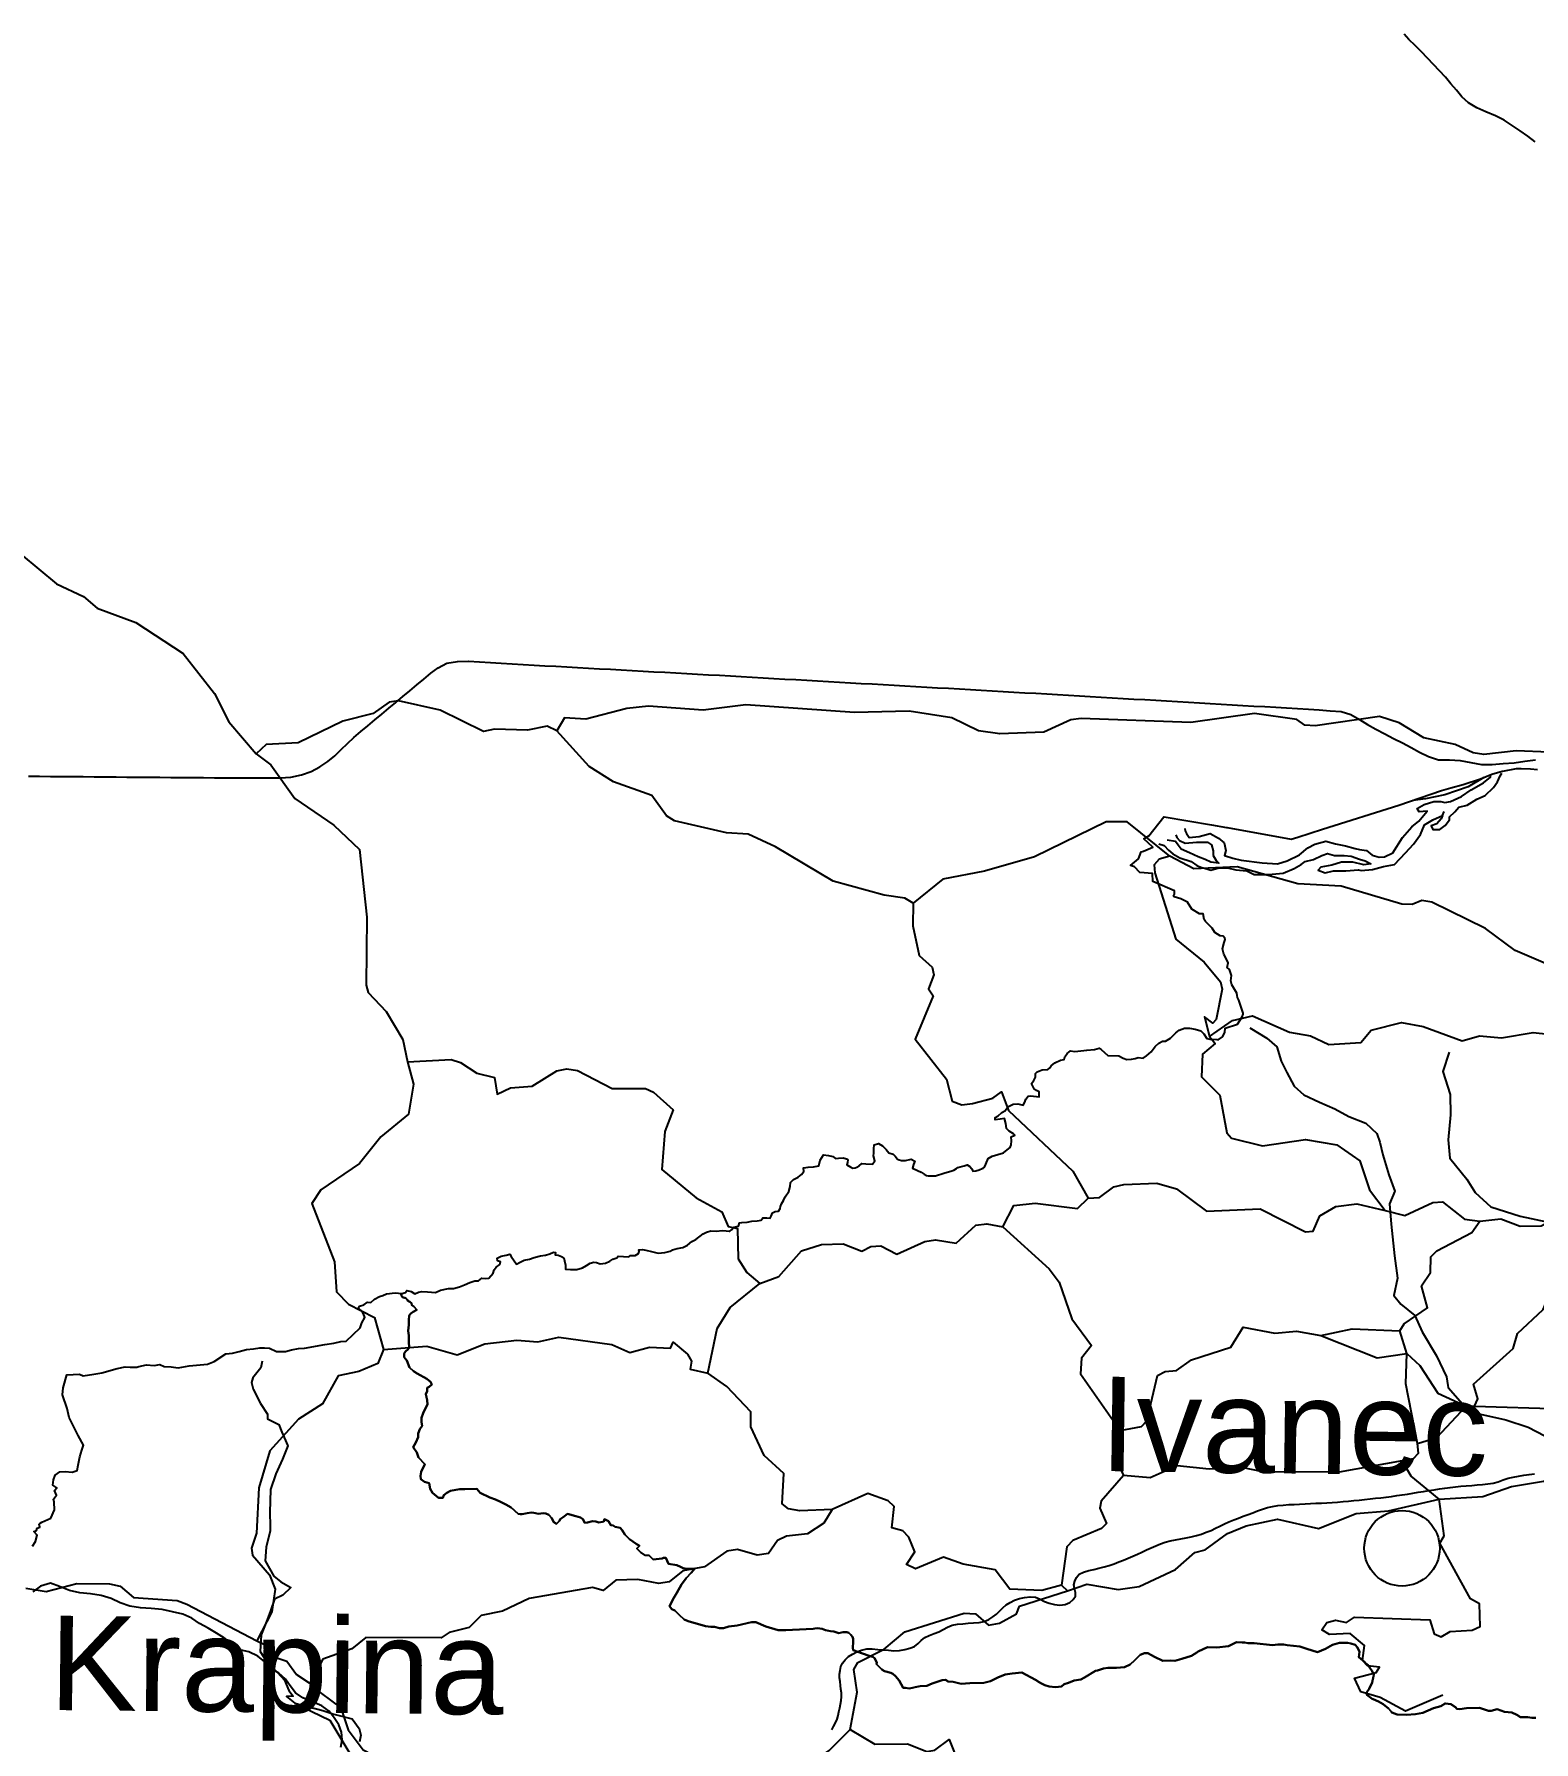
# Model space of a CAD drawing. Header units: metres. Extents: x 13.21 to 19.52, y 42.14 to 46.62.
# Drawn here: x 15.7887 to 16.1456, y 46.1734 to 46.5797 of the extents above; entities that cross this region are included whole.
import ezdxf

# ---------------------------------------------------------------- set-up
doc = ezdxf.new("R2010")
doc.units = ezdxf.units.M
doc.header["$MEASUREMENT"] = 0
for name, color, linetype in [('CESTE', 5, 'Continuous'), ('grad_manji', 1, 'Continuous'), ('hr', 9, 'Continuous'), ('naziv_manji', 1, 'Continuous'), ('PRUGE', 7, 'Continuous'), ('RIJEKE', 4, 'Continuous')]:
    doc.layers.add(name, color=color, linetype=linetype)
doc.styles.get("Standard").update_dxf_attribs({"font": 'arial.ttf'})

msp = doc.modelspace()

# ---------------------------------------------------------------- linework, layer by layer
at = {"layer": 'CESTE'}
for p, q in [((16.11536, 46.26579), (16.11376, 46.2712)), ((16.12954, 46.25328), (16.13153, 46.25327)), ((16.03319, 46.21065), (16.0346, 46.20934)), ((15.85438, 46.18726), (15.85461, 46.18673))]:
    msp.add_line(p, q, dxfattribs=at)
for points in [[(15.7445, 46.48065), (15.74707, 46.47758), (15.75257, 46.4738), (15.76142, 46.46998), (15.77552, 46.46532), (15.77707, 46.46382), (15.77699, 46.45843), (15.77842, 46.45696), (15.7856, 46.45589), (15.79401, 46.44895), (15.80048, 46.44591), (15.80373, 46.44316), (15.81289, 46.43975), (15.82421, 46.43235), (15.83166, 46.42288), (15.83502, 46.41609), (15.84153, 46.40849)], [(15.91311, 46.41399), (15.91085, 46.41504), (15.90612, 46.41409), (15.89831, 46.41435), (15.89568, 46.41379), (15.88538, 46.41885), (15.87543, 46.42107), (15.87323, 46.42076), (15.86943, 46.41811), (15.86216, 46.41626), (15.85153, 46.41114), (15.84391, 46.41068), (15.84153, 46.40849)], [(16.14923, 46.40892), (16.14144, 46.4092), (16.13374, 46.4083), (16.1312, 46.40873), (16.12688, 46.41072), (16.11944, 46.41234), (16.11356, 46.4159), (16.10885, 46.41739), (16.0936, 46.41513), (16.09115, 46.41535), (16.08924, 46.41665), (16.07911, 46.41806), (16.06396, 46.41597), (16.03792, 46.41693), (16.03542, 46.4166), (16.02898, 46.41364), (16.01856, 46.41329), (16.01349, 46.41399), (16.0071, 46.41706), (15.99694, 46.41863), (15.98397, 46.41837), (15.95805, 46.42012), (15.94792, 46.41892), (15.93494, 46.4198), (15.92979, 46.41927), (15.92002, 46.41673), (15.91496, 46.41703), (15.91311, 46.41399)], [(15.99794, 46.37298), (15.99594, 46.37419), (15.99097, 46.37486), (15.97891, 46.37817), (15.96513, 46.3864), (15.95866, 46.3894), (15.9535, 46.38973), (15.94112, 46.39259), (15.93918, 46.39373), (15.93573, 46.39857), (15.92661, 46.40186), (15.92082, 46.40547), (15.91311, 46.41399)], [(15.84153, 46.40849), (15.84503, 46.40591), (15.85077, 46.39783), (15.86006, 46.39156), (15.86616, 46.38571), (15.8679, 46.36963), (15.86777, 46.35343), (15.86821, 46.35167), (15.8725, 46.34721), (15.87646, 46.34054), (15.87756, 46.33521)], [(16.05901, 46.38412), (16.04887, 46.39229), (16.04383, 46.39234), (16.02682, 46.38396), (16.01488, 46.38055), (16.00495, 46.37868), (15.99794, 46.37298)], [(16.05901, 46.38412), (16.05643, 46.38345), (16.05529, 46.38208), (16.0554, 46.38018), (16.0604, 46.36439), (16.06714, 46.35892), (16.07105, 46.35421), (16.07147, 46.3525), (16.07004, 46.34529), (16.0692, 46.34444), (16.06726, 46.34593), (16.06842, 46.34123)], [(16.15373, 46.35334), (16.152, 46.35668), (16.15003, 46.3579), (16.14119, 46.36168), (16.13412, 46.36693), (16.12133, 46.3732), (16.11892, 46.37361), (16.11662, 46.37262), (16.11419, 46.37273), (16.0998, 46.37698), (16.08948, 46.37754), (16.07505, 46.38164), (16.06474, 46.38111), (16.05901, 46.38412)], [(15.99794, 46.37298), (15.99786, 46.36758), (15.9993, 46.36053), (16.00246, 46.35775), (16.00284, 46.35594), (16.00159, 46.35259), (16.0027, 46.35091), (15.99839, 46.34058), (16.00586, 46.33111), (16.00717, 46.32583), (16.00952, 46.32495), (16.012, 46.32526), (16.01689, 46.3266), (16.01894, 46.32806), (16.02059, 46.32363), (16.03594, 46.30919), (16.03955, 46.30273)], [(16.06842, 46.34123), (16.07393, 46.34503), (16.07866, 46.34615), (16.08744, 46.34226), (16.09244, 46.34139), (16.09684, 46.33936), (16.10445, 46.33982), (16.10692, 46.34272), (16.11414, 46.34453), (16.11927, 46.34363), (16.12853, 46.34024), (16.13268, 46.3414), (16.13794, 46.34095), (16.14547, 46.34218), (16.15272, 46.34136)], [(16.06842, 46.34123), (16.06977, 46.33953), (16.06676, 46.33703), (16.06651, 46.33166), (16.07088, 46.32729), (16.07256, 46.31831), (16.07366, 46.31708), (16.08108, 46.31524), (16.09125, 46.31676), (16.09873, 46.31548), (16.10422, 46.31168), (16.10649, 46.30475), (16.11027, 46.29986)], [(15.87756, 46.33521), (15.87903, 46.32992), (15.87785, 46.32277), (15.87123, 46.31733), (15.86616, 46.31105), (15.85693, 46.30471), (15.8548, 46.30148), (15.86022, 46.28764), (15.86069, 46.28049), (15.86357, 46.27751), (15.86976, 46.2744), (15.87188, 46.26678)], [(15.87756, 46.33521), (15.88799, 46.33576), (15.89022, 46.33503), (15.89408, 46.3325), (15.89831, 46.33146), (15.89895, 46.32749), (15.90211, 46.32898), (15.90725, 46.32945), (15.91312, 46.33308), (15.91546, 46.33358), (15.91806, 46.33314), (15.92631, 46.32885), (15.93419, 46.32883), (15.9361, 46.32798), (15.94079, 46.32377), (15.93878, 46.31863), (15.93813, 46.30962), (15.94626, 46.30281), (15.95235, 46.29952), (15.95388, 46.29604), (15.95613, 46.29555), (15.95624, 46.28834), (15.95834, 46.28506), (15.96144, 46.28245)], [(16.03955, 46.30273), (16.04222, 46.30294), (16.04563, 46.30545), (16.04808, 46.30603), (16.05589, 46.30637), (16.06061, 46.30496), (16.06775, 46.29968), (16.08047, 46.30023), (16.09126, 46.29479), (16.09307, 46.29489), (16.09466, 46.29857), (16.09851, 46.30082), (16.10349, 46.30139), (16.11027, 46.29986)], [(16.13276, 46.29727), (16.13772, 46.29787), (16.14238, 46.29612), (16.14733, 46.29622), (16.16657, 46.30635)], [(16.01925, 46.29594), (16.02187, 46.301), (16.02693, 46.30159), (16.03698, 46.30033), (16.03955, 46.30273)], [(16.11027, 46.29986), (16.11493, 46.29865), (16.12159, 46.3017), (16.1239, 46.30186), (16.12908, 46.2978), (16.13276, 46.29727)], [(15.96144, 46.28245), (15.96592, 46.28416), (15.97137, 46.29025), (15.97606, 46.29176), (15.98127, 46.29189), (15.98573, 46.29013), (15.9878, 46.29127), (15.99019, 46.29142), (15.99405, 46.28941), (16.00065, 46.29248), (16.00322, 46.29288), (16.00812, 46.29209), (16.01282, 46.29632), (16.01546, 46.29666), (16.01925, 46.29594)], [(16.01925, 46.29594), (16.03024, 46.28595), (16.03265, 46.28279), (16.03564, 46.27408), (16.04031, 46.26773), (16.03793, 46.26467), (16.03774, 46.261), (16.04719, 46.24752)], [(16.11376, 46.2712), (16.11474, 46.27288), (16.12034, 46.27666), (16.11888, 46.28192), (16.12102, 46.28511), (16.12114, 46.28877), (16.12251, 46.29021), (16.13083, 46.29456), (16.13276, 46.29727)], [(16.13153, 46.25327), (16.13225, 46.25504), (16.13126, 46.25849), (16.1407, 46.26703), (16.14175, 46.27058), (16.14787, 46.2763), (16.15074, 46.28323), (16.15244, 46.28457), (16.15735, 46.28569), (16.15885, 46.28719), (16.16599, 46.2889), (16.17103, 46.28889), (16.17537, 46.29107), (16.17777, 46.29126), (16.1828, 46.2896)], [(15.94905, 46.26113), (15.95127, 46.27178), (15.95438, 46.27671), (15.96144, 46.28245)], [(16.04719, 46.24752), (16.05221, 46.24847), (16.05353, 46.24979), (16.05605, 46.26054), (16.0579, 46.26154), (16.06059, 46.26178), (16.06412, 46.2643), (16.07349, 46.26731), (16.07641, 46.27206), (16.084, 46.27067), (16.08911, 46.27109), (16.0949, 46.27011)], [(16.0949, 46.27011), (16.10236, 46.27165), (16.11376, 46.2712)], [(15.87188, 46.26678), (15.88214, 46.26758), (15.88941, 46.26552), (15.89595, 46.2681), (15.90363, 46.269), (15.90862, 46.2686), (15.91362, 46.26969), (15.92617, 46.26794), (15.93049, 46.26601), (15.93516, 46.26734), (15.9402, 46.26708), (15.94083, 46.26853), (15.94421, 46.26561), (15.94518, 46.26397), (15.94483, 46.26204), (15.94905, 46.26113)], [(16.0949, 46.27011), (16.10831, 46.26479), (16.11536, 46.26579)], [(15.87188, 46.26678), (15.87048, 46.26342), (15.86603, 46.26153), (15.86104, 46.26052), (15.85735, 46.2538), (15.85163, 46.25019), (15.84478, 46.24261), (15.84221, 46.23383), (15.84163, 46.22304), (15.84043, 46.21951), (15.84068, 46.21779), (15.84472, 46.21314), (15.84607, 46.20969), (15.84528, 46.20431), (15.84171, 46.19747)], [(16.11794, 46.24438), (16.11515, 46.25862), (16.11536, 46.26579)], [(16.11536, 46.26579), (16.11845, 46.26291), (16.12277, 46.25637), (16.12954, 46.25328)], [(15.97864, 46.22866), (15.97093, 46.2284), (15.96827, 46.22883), (15.96672, 46.23005), (15.9671, 46.23721), (15.96246, 46.24154), (15.95926, 46.24833), (15.95926, 46.25189), (15.95355, 46.25792), (15.94905, 46.26113)], [(16.11794, 46.24438), (16.12254, 46.24579), (16.12954, 46.25328)], [(16.13153, 46.25327), (16.15221, 46.25263), (16.16788, 46.24629), (16.17275, 46.24544)], [(16.04719, 46.24752), (16.0471, 46.23863), (16.048, 46.23676)], [(16.11427, 46.24025), (16.11694, 46.24082), (16.11818, 46.24206), (16.11794, 46.24438)], [(16.11427, 46.24025), (16.09925, 46.23756), (16.08111, 46.23765), (16.07616, 46.23865), (16.06839, 46.23831), (16.06071, 46.23909), (16.05428, 46.23621), (16.048, 46.23676)], [(16.12307, 46.23118), (16.11643, 46.23665), (16.11427, 46.24025)], [(16.048, 46.23676), (16.04264, 46.23069), (16.0423, 46.22897), (16.04393, 46.22538), (16.04275, 46.22416), (16.0359, 46.22128), (16.03448, 46.21983), (16.03319, 46.21065)], [(16.12307, 46.23118), (16.13344, 46.23177), (16.1403, 46.23418), (16.14789, 46.2354), (16.15268, 46.23707)], [(16.03319, 46.21065), (16.02849, 46.20938), (16.02095, 46.20973), (16.01741, 46.21436), (16.00982, 46.21571), (16.00512, 46.21737), (15.9985, 46.21457), (15.99629, 46.21559), (15.99827, 46.21859), (15.99687, 46.22212), (15.99546, 46.22358), (15.99283, 46.22428), (15.99336, 46.2294), (15.99198, 46.23076), (15.98716, 46.23252), (15.97864, 46.22866)], [(16.0346, 46.20934), (16.03922, 46.21092), (16.04666, 46.20964), (16.0517, 46.21039), (16.06031, 46.21442), (16.06491, 46.21844), (16.06739, 46.2191), (16.0727, 46.22301), (16.07714, 46.22482), (16.08462, 46.22635), (16.09433, 46.22416), (16.10333, 46.22772), (16.11101, 46.2284), (16.12307, 46.23118)], [(16.12392, 46.18454), (16.11505, 46.18069), (16.10905, 46.18393), (16.10446, 46.18529), (16.10295, 46.18857), (16.10808, 46.18986), (16.10887, 46.19118), (16.10605, 46.19147), (16.10486, 46.19279), (16.10529, 46.1963), (16.1019, 46.19918), (16.09698, 46.19896), (16.09518, 46.20006), (16.09638, 46.2018), (16.09843, 46.20236), (16.10105, 46.20177), (16.10297, 46.20304), (16.12089, 46.20246), (16.12187, 46.19906), (16.12357, 46.19835), (16.12568, 46.19963), (16.1309, 46.19998), (16.13284, 46.20088), (16.13265, 46.20626), (16.13054, 46.20743), (16.12327, 46.22067), (16.12424, 46.22241), (16.12307, 46.23118)], [(15.97864, 46.22866), (15.97662, 46.2254), (15.97273, 46.22293), (15.96773, 46.22237), (15.9656, 46.2213), (15.96348, 46.21819), (15.96081, 46.21778), (15.95614, 46.21915), (15.95353, 46.21879), (15.94822, 46.21503), (15.9431, 46.21407), (15.93987, 46.21144), (15.93736, 46.21107), (15.9324, 46.21204), (15.92713, 46.21185), (15.92416, 46.20944), (15.92156, 46.21016), (15.90649, 46.20748), (15.90019, 46.20449), (15.89513, 46.20346), (15.89227, 46.2006), (15.88749, 46.1994), (15.8856, 46.19816), (15.86762, 46.1982), (15.86433, 46.1955), (15.8574, 46.19309), (15.85438, 46.18726)], [(15.78671, 46.20998), (15.79156, 46.20919), (15.7989, 46.21108), (15.80669, 46.211), (15.8092, 46.21045), (15.81237, 46.20778), (15.8228, 46.207), (15.82505, 46.20618), (15.84171, 46.19747)], [(15.98294, 46.17634), (15.98457, 46.18521), (15.98381, 46.19057), (15.98471, 46.19226), (15.99101, 46.19543), (15.99592, 46.19958), (16.01006, 46.20404), (16.01273, 46.20384), (16.01586, 46.20118), (16.01845, 46.20163), (16.0225, 46.20386), (16.02323, 46.20566), (16.0346, 46.20934)], [(15.84171, 46.19747), (15.84386, 46.19641), (15.84649, 46.19338), (15.84887, 46.19256), (15.85116, 46.18945), (15.85438, 46.18726)], [(15.85461, 46.18673), (15.85268, 46.18166), (15.8591, 46.17852), (15.8641, 46.17022), (15.86982, 46.16612)], [(15.85461, 46.18673), (15.86172, 46.18151), (15.86349, 46.17629), (15.86702, 46.17147), (15.87102, 46.1694), (15.87781, 46.164), (15.88102, 46.15533), (15.87946, 46.1507)], [(15.96006, 46.15302), (15.96277, 46.15243), (15.96177, 46.1574), (15.96368, 46.15847), (15.95984, 46.16094), (15.95939, 46.1627), (15.96297, 46.1653), (15.97059, 46.16634), (15.9779, 46.17132), (15.98294, 46.17634)], [(15.98294, 46.17634), (15.98881, 46.17285), (15.99656, 46.17296), (16.0012, 46.17108), (16.00306, 46.17138), (16.00648, 46.17393), (16.01068, 46.1635), (16.01098, 46.15811), (16.01365, 46.15305), (16.01356, 46.14406), (16.01588, 46.12972), (16.02547, 46.1213), (16.03244, 46.11904), (16.03277, 46.10837), (16.03513, 46.10062)]]:
    msp.add_lwpolyline(points, dxfattribs=at)
at = {"layer": 'grad_manji'}
msp.add_circle((16.11424, 46.21945), 0.00898, dxfattribs=at)
at = {"layer": 'hr'}
for points in [[(16.14611, 46.17911), (16.14512, 46.17912), (16.14417, 46.17923), (16.14241, 46.1793), (16.14156, 46.17979), (16.14038, 46.18038), (16.13867, 46.18053), (16.13686, 46.18117), (16.13543, 46.1808), (16.13483, 46.18077), (16.13272, 46.18149), (16.12962, 46.18137), (16.12798, 46.18117), (16.12731, 46.18125), (16.127, 46.18161), (16.12587, 46.18239), (16.12462, 46.18249), (16.12451, 46.18249), (16.12345, 46.18192), (16.12173, 46.1814), (16.1192, 46.1803), (16.11743, 46.17998), (16.11534, 46.17984), (16.11311, 46.17989), (16.11185, 46.18035), (16.11164, 46.18061), (16.11102, 46.18132), (16.10978, 46.18233), (16.10862, 46.183), (16.10735, 46.18353), (16.10713, 46.18361), (16.10584, 46.18457), (16.10587, 46.18519), (16.1064, 46.18598), (16.10713, 46.18748), (16.10749, 46.18899), (16.1075, 46.18938), (16.10713, 46.19024), (16.1066, 46.19097), (16.10611, 46.19173), (16.10539, 46.19239), (16.10395, 46.19353), (16.10412, 46.19479), (16.10363, 46.19588), (16.10306, 46.19648), (16.10203, 46.19682), (16.10137, 46.19697), (16.09936, 46.19695), (16.09772, 46.19646), (16.09601, 46.19556), (16.09413, 46.19476), (16.09288, 46.19516), (16.09161, 46.19551), (16.08992, 46.19606), (16.08695, 46.19642), (16.08609, 46.19653), (16.08471, 46.19657), (16.08343, 46.19639), (16.07906, 46.19687), (16.07754, 46.19685), (16.07686, 46.19702), (16.07619, 46.19707), (16.07488, 46.19715), (16.07297, 46.19613), (16.07021, 46.19587), (16.06792, 46.19592), (16.06576, 46.19486), (16.06539, 46.19468), (16.06416, 46.19385), (16.06182, 46.19316), (16.06019, 46.19271), (16.05904, 46.19275), (16.05731, 46.19264), (16.05533, 46.19363), (16.05459, 46.19402), (16.05378, 46.19451), (16.05299, 46.19446), (16.05196, 46.19407), (16.05067, 46.19282), (16.04952, 46.19182), (16.04821, 46.19116), (16.04629, 46.19101), (16.04461, 46.19103), (16.04427, 46.19098), (16.04322, 46.19082), (16.04176, 46.19039), (16.04132, 46.19027), (16.03868, 46.1887), (16.03778, 46.18826), (16.03622, 46.18802), (16.03484, 46.18743), (16.03387, 46.1871), (16.0332, 46.18656), (16.03179, 46.18639), (16.0303, 46.18655), (16.02921, 46.18688), (16.02827, 46.18733), (16.0279, 46.18757), (16.02701, 46.18815), (16.02375, 46.18992), (16.02143, 46.18964), (16.01983, 46.18939), (16.01808, 46.18869), (16.0163, 46.18784), (16.01472, 46.18744), (16.01139, 46.18732), (16.00934, 46.18718), (16.00746, 46.18771), (16.00626, 46.18779), (16.00557, 46.18812), (16.00478, 46.18804), (16.0024, 46.1873), (16.00116, 46.18676), (15.99958, 46.18661), (15.99836, 46.18641), (15.99774, 46.18627), (15.99696, 46.18608), (15.99606, 46.18623), (15.99552, 46.18627), (15.99459, 46.18799), (15.99369, 46.189), (15.99306, 46.18955), (15.99259, 46.18978), (15.99111, 46.19023), (15.99042, 46.19057), (15.98918, 46.19191), (15.98924, 46.19231), (15.98867, 46.19331), (15.98831, 46.19361), (15.98741, 46.19387), (15.98589, 46.19444), (15.98367, 46.1952), (15.98357, 46.19574), (15.98365, 46.19718), (15.98362, 46.19792), (15.98347, 46.19836), (15.98305, 46.19888), (15.98258, 46.19936), (15.9821, 46.19946), (15.98189, 46.19951), (15.98115, 46.19948), (15.98025, 46.19927), (15.97904, 46.19969), (15.97823, 46.19977), (15.97707, 46.19995), (15.97623, 46.20026), (15.97512, 46.20046), (15.97448, 46.20037), (15.97411, 46.20032), (15.97246, 46.20018), (15.96758, 46.19993), (15.96593, 46.19998), (15.96578, 46.19998), (15.96288, 46.20085), (15.96045, 46.20184), (15.95946, 46.20188), (15.956, 46.2011), (15.95407, 46.20085), (15.95275, 46.20046), (15.95184, 46.20043), (15.95067, 46.20078), (15.94973, 46.20078), (15.94851, 46.2009), (15.94433, 46.20215), (15.94339, 46.20249), (15.94225, 46.20364), (15.94121, 46.20461), (15.94046, 46.20498), (15.93989, 46.20565), (15.94094, 46.20763), (15.9417, 46.20888), (15.9428, 46.21084), (15.94388, 46.21235), (15.94509, 46.21364), (15.94593, 46.21461), (15.94424, 46.21459), (15.94318, 46.21471), (15.94255, 46.21504), (15.9417, 46.21543), (15.93965, 46.21578), (15.93938, 46.21643), (15.93902, 46.21718), (15.93851, 46.21721), (15.93818, 46.217), (15.936, 46.21676), (15.93575, 46.21713), (15.93527, 46.21757), (15.93505, 46.21772), (15.93405, 46.2178), (15.93311, 46.21844), (15.93217, 46.21943), (15.93282, 46.22003), (15.93203, 46.22051), (15.9304, 46.22159), (15.92926, 46.22274), (15.92869, 46.22377), (15.92822, 46.22432), (15.92701, 46.22456), (15.92653, 46.22486), (15.92599, 46.22493), (15.92569, 46.22538), (15.92544, 46.22593), (15.92449, 46.22635), (15.92431, 46.2258), (15.92395, 46.22572), (15.9231, 46.2256), (15.92243, 46.22584), (15.9216, 46.22588), (15.92041, 46.2256), (15.91976, 46.22547), (15.9193, 46.22635), (15.91877, 46.2268), (15.91767, 46.2271), (15.91564, 46.22766), (15.91464, 46.22687), (15.91388, 46.22639), (15.91372, 46.22595), (15.91301, 46.22526), (15.91239, 46.2257), (15.91187, 46.22667), (15.9112, 46.22738), (15.91046, 46.22771), (15.90982, 46.22779), (15.90875, 46.22765), (15.90764, 46.22792), (15.90706, 46.22796), (15.90606, 46.22782), (15.90487, 46.22761), (15.90435, 46.22758), (15.90388, 46.22769), (15.90221, 46.22914), (15.90094, 46.22989), (15.89968, 46.23052), (15.89852, 46.23104), (15.8972, 46.23154), (15.89488, 46.23262), (15.89404, 46.23363), (15.89123, 46.23349), (15.88991, 46.23354), (15.88784, 46.23315), (15.88697, 46.23261), (15.88623, 46.23206), (15.88595, 46.23148), (15.88495, 46.23144), (15.88352, 46.23267), (15.88296, 46.23363), (15.88272, 46.23492), (15.88161, 46.23526), (15.88071, 46.23589), (15.88063, 46.2367), (15.88085, 46.23766), (15.88168, 46.23946), (15.88021, 46.24106), (15.87976, 46.24222), (15.87893, 46.2435), (15.87958, 46.24459), (15.88013, 46.24592), (15.88015, 46.24673), (15.88053, 46.24782), (15.88103, 46.24858), (15.88089, 46.24944), (15.8809, 46.25047), (15.88129, 46.25157), (15.88185, 46.25282), (15.88233, 46.25369), (15.88224, 46.25466), (15.8819, 46.25613), (15.88222, 46.25682), (15.88223, 46.25763), (15.88276, 46.25785), (15.88337, 46.25843), (15.88305, 46.25906), (15.88221, 46.2598), (15.8799, 46.26104), (15.879, 46.26159), (15.87807, 46.26248), (15.8774, 46.26411), (15.87704, 46.26459), (15.87677, 46.26492), (15.87678, 46.26577), (15.87712, 46.26625), (15.87771, 46.2668), (15.87798, 46.26709), (15.87789, 46.26872), (15.87792, 46.27007), (15.87777, 46.27118), (15.8779, 46.27264), (15.87788, 46.27371), (15.87794, 46.27485), (15.87838, 46.2753), (15.87892, 46.27573), (15.87977, 46.2762), (15.87905, 46.27695), (15.87861, 46.27728), (15.87852, 46.27779), (15.87815, 46.27809), (15.87768, 46.27832), (15.87747, 46.27868), (15.87717, 46.27898), (15.87636, 46.27921), (15.87606, 46.27966), (15.87625, 46.2801), (15.87706, 46.28035), (15.87738, 46.28082), (15.87845, 46.28052), (15.87929, 46.28), (15.88018, 46.28038), (15.88099, 46.28057), (15.8823, 46.28046), (15.88424, 46.28035), (15.88545, 46.28088), (15.88736, 46.28128), (15.8885, 46.28125), (15.88996, 46.28166), (15.89112, 46.28213), (15.89238, 46.2827), (15.89359, 46.28308), (15.89449, 46.28313), (15.8953, 46.28372), (15.89607, 46.28368), (15.89696, 46.28372), (15.89799, 46.28494), (15.89821, 46.28574), (15.89871, 46.28637), (15.89951, 46.28695), (15.8997, 46.28764), (15.89898, 46.28782), (15.89888, 46.28851), (15.89988, 46.28895), (15.90102, 46.28917), (15.90191, 46.28941), (15.90221, 46.28891), (15.90348, 46.28703), (15.90436, 46.28754), (15.90536, 46.28803), (15.90659, 46.28828), (15.90772, 46.28865), (15.90922, 46.28904), (15.91033, 46.28923), (15.9104, 46.28924), (15.91146, 46.28953), (15.9123, 46.28993), (15.91283, 46.28987), (15.9127, 46.28931), (15.91344, 46.2892), (15.91419, 46.28888), (15.91477, 46.28858), (15.91497, 46.28784), (15.91514, 46.28685), (15.91517, 46.28586), (15.91637, 46.28577), (15.91789, 46.28582), (15.91921, 46.28619), (15.92021, 46.28672), (15.92106, 46.28728), (15.92191, 46.28753), (15.92257, 46.28745), (15.9234, 46.28713), (15.92467, 46.28726), (15.92576, 46.28779), (15.9264, 46.28823), (15.92736, 46.28856), (15.92771, 46.289), (15.93023, 46.28877), (15.93061, 46.28916), (15.93177, 46.28913), (15.93253, 46.2896), (15.9327, 46.29008), (15.93261, 46.29045), (15.9335, 46.29055), (15.93426, 46.29037), (15.93563, 46.29009), (15.93724, 46.28969), (15.9388, 46.28986), (15.94009, 46.29016), (15.94061, 46.29046), (15.94175, 46.2908), (15.94308, 46.29105), (15.94422, 46.29155), (15.94521, 46.29243), (15.94622, 46.29292), (15.94793, 46.2943), (15.94869, 46.29465), (15.94978, 46.29498), (15.95109, 46.29495), (15.95245, 46.29509), (15.95343, 46.29502), (15.95413, 46.29495), (15.95426, 46.29493), (15.9547, 46.29525), (15.9552, 46.29585), (15.95635, 46.29611), (15.95659, 46.2969), (15.95717, 46.29699), (15.9584, 46.29708), (15.95949, 46.29729), (15.96076, 46.29734), (15.9617, 46.29756), (15.96213, 46.29805), (15.96307, 46.29807), (15.9639, 46.29802), (15.96412, 46.29846), (15.96442, 46.29924), (15.96503, 46.29961), (15.96583, 46.29969), (15.96625, 46.30029), (15.96633, 46.30081), (15.96655, 46.30141), (15.96709, 46.30219), (15.96742, 46.3031), (15.96833, 46.30433), (15.96864, 46.30553), (15.96869, 46.30651), (15.96941, 46.30717), (15.97053, 46.30779), (15.97132, 46.30843), (15.97187, 46.30909), (15.97185, 46.30995), (15.97294, 46.31011), (15.97421, 46.31025), (15.97543, 46.31046), (15.97574, 46.31184), (15.97656, 46.31305), (15.97775, 46.31293), (15.97882, 46.31269), (15.97946, 46.31221), (15.98011, 46.31229), (15.98129, 46.31239), (15.98205, 46.31211), (15.98237, 46.31188), (15.9823, 46.31122), (15.98214, 46.31069), (15.98304, 46.31012), (15.98352, 46.30992), (15.98407, 46.30998), (15.98452, 46.31017), (15.98509, 46.31049), (15.98567, 46.31105), (15.98665, 46.31097), (15.98821, 46.31089), (15.98875, 46.31165), (15.98845, 46.31285), (15.98855, 46.31348), (15.98858, 46.31448), (15.98866, 46.31547), (15.98966, 46.31579), (15.99064, 46.31524), (15.99147, 46.31436), (15.99212, 46.31354), (15.99315, 46.3132), (15.99364, 46.31277), (15.99419, 46.31203), (15.99458, 46.3119), (15.99513, 46.31174), (15.99611, 46.31169), (15.99747, 46.31202), (15.9983, 46.3116), (15.99797, 46.3108), (15.99775, 46.30991), (15.99898, 46.30934), (15.99981, 46.30894), (16.00049, 46.3085), (16.00109, 46.30812), (16.00151, 46.30805), (16.00215, 46.30805), (16.00305, 46.30809), (16.00321, 46.3081), (16.00518, 46.30873), (16.00711, 46.3093), (16.00755, 46.30939), (16.00825, 46.30984), (16.00857, 46.31003), (16.00907, 46.31023), (16.01005, 46.31049), (16.0108, 46.31071), (16.01141, 46.31029), (16.01184, 46.30976), (16.01208, 46.30918), (16.01282, 46.30927), (16.0136, 46.30953), (16.01431, 46.30982), (16.01454, 46.30987), (16.0149, 46.31017), (16.0152, 46.31082), (16.01573, 46.3122), (16.01671, 46.31274), (16.01803, 46.31317), (16.01938, 46.31353), (16.02025, 46.31428), (16.02099, 46.31482), (16.02123, 46.31548), (16.02132, 46.31641), (16.02127, 46.31738), (16.0221, 46.31778), (16.02181, 46.31804), (16.02074, 46.31869), (16.02014, 46.31937), (16.02, 46.32057), (16.01967, 46.32172), (16.0186, 46.3216), (16.01746, 46.32137), (16.01745, 46.32195), (16.01815, 46.32237), (16.01899, 46.32314), (16.01988, 46.32365), (16.01992, 46.3237), (16.02046, 46.32448), (16.0217, 46.32517), (16.0228, 46.32522), (16.02408, 46.32487), (16.02449, 46.32562), (16.02473, 46.32636), (16.02527, 46.32706), (16.02589, 46.32712), (16.02793, 46.32687), (16.02787, 46.32795), (16.02791, 46.3281), (16.02725, 46.3284), (16.02667, 46.32875), (16.02633, 46.3296), (16.02605, 46.33006), (16.0266, 46.33077), (16.02703, 46.33154), (16.02704, 46.33246), (16.02741, 46.33279), (16.02864, 46.3333), (16.02995, 46.33339), (16.03038, 46.33371), (16.03079, 46.33427), (16.03164, 46.33493), (16.03296, 46.33562), (16.03387, 46.33574), (16.03403, 46.33638), (16.03457, 46.33716), (16.03539, 46.3378), (16.03637, 46.33764), (16.03927, 46.33801), (16.04107, 46.33815), (16.04214, 46.33844), (16.04263, 46.33812), (16.04424, 46.33673), (16.04683, 46.33662), (16.04785, 46.3361), (16.04876, 46.33576), (16.04984, 46.33581), (16.05073, 46.33598), (16.05148, 46.33624), (16.05267, 46.33604), (16.0534, 46.3366), (16.05451, 46.33758), (16.05549, 46.33888), (16.05554, 46.33894), (16.05634, 46.33963), (16.05728, 46.3401), (16.05799, 46.3401), (16.05912, 46.34082), (16.06041, 46.3421), (16.06119, 46.34274), (16.06246, 46.34324), (16.06369, 46.34319), (16.06502, 46.34298), (16.06633, 46.34261), (16.06707, 46.34187), (16.06782, 46.34076), (16.06849, 46.34059), (16.07016, 46.34049), (16.07048, 46.34048), (16.0715, 46.34115), (16.07204, 46.34219), (16.07216, 46.34323), (16.07513, 46.34415), (16.07624, 46.34591), (16.07646, 46.34652), (16.07641, 46.34679), (16.07539, 46.34991), (16.07511, 46.35048), (16.075, 46.35098), (16.07496, 46.35158), (16.07375, 46.3535), (16.07348, 46.35452), (16.07363, 46.35573), (16.07319, 46.35721), (16.07261, 46.35762), (16.07289, 46.35876), (16.07241, 46.3598), (16.07188, 46.36079), (16.07152, 46.36207), (16.07195, 46.36361), (16.07219, 46.36432), (16.07204, 46.36464), (16.07172, 46.36511), (16.07093, 46.36521), (16.06969, 46.36596), (16.06905, 46.367), (16.0675, 46.36856), (16.06718, 46.36905), (16.06691, 46.37043), (16.06602, 46.37044), (16.06425, 46.37156), (16.06317, 46.37318), (16.06162, 46.37403), (16.06, 46.37446), (16.05984, 46.37459), (16.06012, 46.37512), (16.06011, 46.37587), (16.05495, 46.37809), (16.05486, 46.38001), (16.05183, 46.38022), (16.05058, 46.38162), (16.04963, 46.38196), (16.05151, 46.38353), (16.05214, 46.38517), (16.05276, 46.38533), (16.05495, 46.38625), (16.05284, 46.38825), (16.05401, 46.38897), (16.05757, 46.39347), (16.05765, 46.39347), (16.06891, 46.39157), (16.07248, 46.39097), (16.0726, 46.39096), (16.08785, 46.38819), (16.08946, 46.38868), (16.09531, 46.39057), (16.11351, 46.39631), (16.12367, 46.39978), (16.12584, 46.40043), (16.1288, 46.40122), (16.13296, 46.40254), (16.13558, 46.40366), (16.13809, 46.40435), (16.13825, 46.40438), (16.14146, 46.40504), (16.1426, 46.40503), (16.14479, 46.4049), (16.1465, 46.40477)], [(15.78834, 46.21996), (15.78901, 46.22106), (15.78942, 46.22255), (15.78867, 46.22342), (15.78926, 46.22372), (15.78943, 46.22422), (15.79007, 46.22446), (15.78991, 46.22522), (15.79015, 46.22541), (15.79056, 46.2257), (15.79266, 46.22662), (15.79357, 46.22863), (15.79351, 46.23044), (15.79333, 46.23112), (15.79406, 46.23206), (15.7936, 46.2332), (15.79413, 46.23386), (15.79318, 46.2345), (15.79336, 46.23571), (15.79374, 46.23689), (15.79486, 46.23763), (15.79609, 46.23776), (15.79777, 46.23759), (15.799, 46.23797), (15.79917, 46.23921), (15.79958, 46.2412), (15.80008, 46.24277), (15.80051, 46.24396), (15.79917, 46.2463), (15.79705, 46.25061), (15.79662, 46.25272), (15.7955, 46.25596), (15.79566, 46.25764), (15.79649, 46.2607), (15.79954, 46.26092), (15.80042, 46.26049), (15.80295, 46.26089), (15.80487, 46.26123), (15.80851, 46.26227), (15.81039, 46.26261), (15.81157, 46.26255), (15.81314, 46.26256), (15.81366, 46.26272), (15.81545, 46.26313), (15.81729, 46.26298), (15.81866, 46.26322), (15.81969, 46.26273), (15.82133, 46.2626), (15.82299, 46.26239), (15.82562, 46.26289), (15.83001, 46.26327), (15.83159, 46.26392), (15.83434, 46.26569), (15.83592, 46.26592), (15.83754, 46.26628), (15.83929, 46.26673), (15.84092, 46.2669), (15.84245, 46.26717), (15.84358, 46.26716), (15.84475, 46.26708), (15.84642, 46.26625), (15.84853, 46.26624), (15.84995, 46.26669), (15.85161, 46.26703), (15.85305, 46.26704), (15.85791, 46.26792), (15.86008, 46.26823), (15.86173, 46.26863), (15.86295, 46.26872), (15.86632, 46.27194), (15.8667, 46.27312), (15.86742, 46.27437), (15.86714, 46.27528), (15.8668, 46.27581), (15.86593, 46.2766), (15.86618, 46.27706), (15.86717, 46.27742), (15.86804, 46.27803), (15.86883, 46.27797), (15.86973, 46.27877), (15.87091, 46.27936), (15.87167, 46.27964), (15.87256, 46.28002), (15.87462, 46.28022), (15.87625, 46.2801), (15.87606, 46.27966), (15.87636, 46.27921), (15.87717, 46.27898), (15.87747, 46.27868), (15.87768, 46.27832), (15.87815, 46.27809), (15.87852, 46.27779), (15.87861, 46.27728), (15.87905, 46.27695), (15.87977, 46.2762), (15.87892, 46.27573), (15.87838, 46.2753), (15.87794, 46.27485), (15.87788, 46.27371), (15.8779, 46.27264), (15.87777, 46.27118), (15.87792, 46.27007), (15.87789, 46.26872), (15.87798, 46.26709), (15.87771, 46.2668), (15.87712, 46.26625), (15.87678, 46.26577), (15.87677, 46.26492), (15.87704, 46.26459), (15.8774, 46.26411), (15.87807, 46.26248), (15.879, 46.26159), (15.8799, 46.26104), (15.88221, 46.2598), (15.88305, 46.25906), (15.88337, 46.25843), (15.88276, 46.25785), (15.88223, 46.25763), (15.88222, 46.25682), (15.8819, 46.25613), (15.88224, 46.25466), (15.88233, 46.25369), (15.88185, 46.25282), (15.88129, 46.25157), (15.8809, 46.25047), (15.88089, 46.24944), (15.88103, 46.24858), (15.88053, 46.24782), (15.88015, 46.24673), (15.88013, 46.24592), (15.87958, 46.24459), (15.87893, 46.2435), (15.87976, 46.24222), (15.88021, 46.24106), (15.88168, 46.23946), (15.88085, 46.23766), (15.88063, 46.2367), (15.88071, 46.23589), (15.88161, 46.23526), (15.88272, 46.23492), (15.88296, 46.23363), (15.88352, 46.23267), (15.88495, 46.23144), (15.88595, 46.23148), (15.88623, 46.23206), (15.88697, 46.23261), (15.88784, 46.23315), (15.88991, 46.23354), (15.89123, 46.23349), (15.89404, 46.23363), (15.89488, 46.23262), (15.8972, 46.23154), (15.89852, 46.23104), (15.89968, 46.23052), (15.90094, 46.22989), (15.90221, 46.22914), (15.90388, 46.22769), (15.90435, 46.22758), (15.90487, 46.22761), (15.90606, 46.22782), (15.90706, 46.22796), (15.90764, 46.22792), (15.90875, 46.22765), (15.90982, 46.22779), (15.91046, 46.22771), (15.9112, 46.22738), (15.91187, 46.22667), (15.91239, 46.2257), (15.91301, 46.22526), (15.91372, 46.22595), (15.91388, 46.22639), (15.91464, 46.22687), (15.91564, 46.22766), (15.91767, 46.2271), (15.91877, 46.2268), (15.9193, 46.22635), (15.91976, 46.22547), (15.92041, 46.2256), (15.9216, 46.22588), (15.92243, 46.22584), (15.9231, 46.2256), (15.92395, 46.22572), (15.92431, 46.2258), (15.92449, 46.22635), (15.92544, 46.22593), (15.92569, 46.22538), (15.92599, 46.22493), (15.92653, 46.22486), (15.92701, 46.22456), (15.92822, 46.22432), (15.92869, 46.22377), (15.92926, 46.22274), (15.9304, 46.22159), (15.93203, 46.22051), (15.93282, 46.22003), (15.93217, 46.21943), (15.93311, 46.21844), (15.93405, 46.2178), (15.93505, 46.21772), (15.93527, 46.21757), (15.93575, 46.21713), (15.936, 46.21676), (15.93818, 46.217), (15.93851, 46.21721), (15.93902, 46.21718), (15.93938, 46.21643), (15.93965, 46.21578), (15.9417, 46.21543), (15.94255, 46.21504), (15.94318, 46.21471), (15.94424, 46.21459), (15.94593, 46.21461), (15.94509, 46.21364), (15.94388, 46.21235), (15.9428, 46.21084), (15.9417, 46.20888), (15.94094, 46.20763), (15.93989, 46.20565), (15.94046, 46.20498), (15.94121, 46.20461), (15.94225, 46.20364), (15.94339, 46.20249), (15.94433, 46.20215), (15.94851, 46.2009), (15.94973, 46.20078), (15.95067, 46.20078), (15.95184, 46.20043), (15.95275, 46.20046), (15.95407, 46.20085), (15.956, 46.2011), (15.95946, 46.20188), (15.96045, 46.20184), (15.96288, 46.20085), (15.96578, 46.19998), (15.96593, 46.19998), (15.96758, 46.19993), (15.97246, 46.20018), (15.97411, 46.20032), (15.97448, 46.20037), (15.97512, 46.20046), (15.97623, 46.20026), (15.97707, 46.19995), (15.97823, 46.19977), (15.97904, 46.19969), (15.98025, 46.19927), (15.98115, 46.19948), (15.98189, 46.19951), (15.9821, 46.19946), (15.98258, 46.19936), (15.98305, 46.19888), (15.98347, 46.19836), (15.98362, 46.19792), (15.98365, 46.19718), (15.98357, 46.19574), (15.98367, 46.1952), (15.98589, 46.19444), (15.98741, 46.19387), (15.98831, 46.19361), (15.98867, 46.19331), (15.98924, 46.19231), (15.98918, 46.19191), (15.99042, 46.19057), (15.99111, 46.19023), (15.99259, 46.18978), (15.99306, 46.18955), (15.99369, 46.189), (15.99459, 46.18799), (15.99552, 46.18627), (15.99606, 46.18623), (15.99696, 46.18608), (15.99774, 46.18627), (15.99836, 46.18641), (15.99958, 46.18661), (16.00116, 46.18676), (16.0024, 46.1873), (16.00478, 46.18804), (16.00557, 46.18812), (16.00626, 46.18779), (16.00746, 46.18771), (16.00934, 46.18718), (16.01139, 46.18732), (16.01472, 46.18744), (16.0163, 46.18784), (16.01808, 46.18869), (16.01983, 46.18939), (16.02143, 46.18964), (16.02375, 46.18992), (16.02701, 46.18815), (16.0279, 46.18757), (16.02827, 46.18733), (16.02921, 46.18688), (16.0303, 46.18655), (16.03179, 46.18639), (16.0332, 46.18656), (16.03387, 46.1871), (16.03484, 46.18743), (16.03622, 46.18802), (16.03778, 46.18826), (16.03868, 46.1887), (16.04132, 46.19027), (16.04176, 46.19039), (16.04322, 46.19082), (16.04427, 46.19098), (16.04461, 46.19103), (16.04629, 46.19101), (16.04821, 46.19116), (16.04952, 46.19182), (16.05067, 46.19282), (16.05196, 46.19407), (16.05299, 46.19446), (16.05378, 46.19451), (16.05459, 46.19402), (16.05533, 46.19363), (16.05731, 46.19264), (16.05904, 46.19275), (16.06019, 46.19271), (16.06182, 46.19316), (16.06416, 46.19385), (16.06539, 46.19468), (16.06576, 46.19486), (16.06792, 46.19592), (16.07021, 46.19587), (16.07297, 46.19613), (16.07488, 46.19715), (16.07619, 46.19707), (16.07686, 46.19702), (16.07754, 46.19685), (16.07906, 46.19687), (16.08343, 46.19639), (16.08471, 46.19657), (16.08609, 46.19653), (16.08695, 46.19642), (16.08992, 46.19606), (16.09161, 46.19551), (16.09288, 46.19516), (16.09413, 46.19476), (16.09601, 46.19556), (16.09772, 46.19646), (16.09936, 46.19695), (16.10137, 46.19697), (16.10203, 46.19682), (16.10306, 46.19648), (16.10363, 46.19588), (16.10412, 46.19479), (16.10395, 46.19353), (16.10539, 46.19239), (16.10611, 46.19173), (16.1066, 46.19097), (16.10713, 46.19024), (16.1075, 46.18938), (16.10749, 46.18899), (16.10713, 46.18748), (16.1064, 46.18598), (16.10587, 46.18519), (16.10584, 46.18457), (16.10713, 46.18361), (16.10735, 46.18353), (16.10862, 46.183), (16.10978, 46.18233), (16.11102, 46.18132), (16.11164, 46.18061), (16.11185, 46.18035), (16.11311, 46.17989), (16.11534, 46.17984), (16.11743, 46.17998), (16.1192, 46.1803), (16.12173, 46.1814), (16.12345, 46.18192), (16.12451, 46.18249), (16.12462, 46.18249), (16.12587, 46.18239), (16.127, 46.18161), (16.12731, 46.18125), (16.12798, 46.18117), (16.12962, 46.18137), (16.13272, 46.18149), (16.13483, 46.18077), (16.13543, 46.1808), (16.13686, 46.18117), (16.13867, 46.18053), (16.14038, 46.18038), (16.14156, 46.17979), (16.14241, 46.1793), (16.14417, 46.17923), (16.14512, 46.17912), (16.14611, 46.17911)]]:
    msp.add_lwpolyline(points, dxfattribs=at)
at = {"layer": 'PRUGE'}
for points in [[(16.14596, 46.55416), (16.14417, 46.55547), (16.14233, 46.55675), (16.14046, 46.55801), (16.13857, 46.55926), (16.13648, 46.56033), (16.13422, 46.56123), (16.13201, 46.56221), (16.13007, 46.5634), (16.12846, 46.56482), (16.12717, 46.56639), (16.1259, 46.56796), (16.12457, 46.56951), (16.12316, 46.57103), (16.12174, 46.57254), (16.12033, 46.57405), (16.11889, 46.57555), (16.1174, 46.57703), (16.11589, 46.5785), (16.11476, 46.57975)], [(15.78739, 46.40317), (15.78999, 46.40315), (15.7926, 46.40313), (15.79519, 46.40311), (15.7978, 46.40309), (15.8004, 46.40307), (15.803, 46.40304), (15.80561, 46.40302), (15.80821, 46.403), (15.81081, 46.40298), (15.81341, 46.40295), (15.81602, 46.40293), (15.81862, 46.40291), (15.82123, 46.40289), (15.82383, 46.40286), (15.82643, 46.40285), (15.82904, 46.40283), (15.83164, 46.40281), (15.83425, 46.4028), (15.83685, 46.4028), (15.83945, 46.40279), (15.84205, 46.40278), (15.84466, 46.40276), (15.84726, 46.4028), (15.84985, 46.40298), (15.85237, 46.40348), (15.85467, 46.40428), (15.85675, 46.40538), (15.85861, 46.40664), (15.86027, 46.40803), (15.86179, 46.40949), (15.86328, 46.41097), (15.86484, 46.41241), (15.8665, 46.4138), (15.86814, 46.41519), (15.86979, 46.41659), (15.87144, 46.41797), (15.8731, 46.41936), (15.87476, 46.42074), (15.87643, 46.42213), (15.87809, 46.42351), (15.87977, 46.42489), (15.88144, 46.42627), (15.88309, 46.42767), (15.88489, 46.42898), (15.88694, 46.43007), (15.88947, 46.43046), (15.89209, 46.43052), (15.89209, 46.43052), (15.8947, 46.43036), (15.89729, 46.4302), (15.89988, 46.43004), (15.90248, 46.4299), (15.90508, 46.42976), (15.90768, 46.42961), (15.91027, 46.42947), (15.91287, 46.42933), (15.91546, 46.42918), (15.91806, 46.42904), (15.92066, 46.42889), (15.92326, 46.42876), (15.92585, 46.42862), (15.92845, 46.42847), (15.93104, 46.42833), (15.93364, 46.42819), (15.93623, 46.42804), (15.93883, 46.4279), (15.94143, 46.42775), (15.94403, 46.42761), (15.94662, 46.42747), (15.94921, 46.42732), (15.95181, 46.42718), (15.95441, 46.42703), (15.95701, 46.42689), (15.95961, 46.42674), (15.9622, 46.42659), (15.96479, 46.42645), (15.96739, 46.4263), (15.96998, 46.42615), (15.97258, 46.42601), (15.97518, 46.42585), (15.97778, 46.42571), (15.98037, 46.42557), (15.98297, 46.42542), (15.98556, 46.42527), (15.98815, 46.42513), (15.99075, 46.42497), (15.99335, 46.42483), (15.99595, 46.42468), (15.99854, 46.42453), (16.00114, 46.42438), (16.00374, 46.42424), (16.00633, 46.42409), (16.00892, 46.42394), (16.01152, 46.42379), (16.01411, 46.42364), (16.01671, 46.42349), (16.01931, 46.42334), (16.0219, 46.42319), (16.0245, 46.42305), (16.0271, 46.4229), (16.02969, 46.42275), (16.03228, 46.42259), (16.03488, 46.42245), (16.03747, 46.4223), (16.04007, 46.42215), (16.04267, 46.422), (16.04526, 46.42184), (16.04786, 46.4217), (16.05045, 46.42154), (16.05304, 46.42139), (16.05564, 46.42124), (16.05823, 46.42109), (16.06083, 46.42094), (16.06342, 46.42079), (16.06602, 46.42063), (16.06862, 46.42048), (16.07121, 46.42032), (16.0738, 46.42018), (16.0764, 46.42002), (16.079, 46.41987), (16.08159, 46.41973), (16.08419, 46.41959), (16.08678, 46.41945), (16.08938, 46.41929), (16.09197, 46.41913), (16.09456, 46.41894), (16.09715, 46.41874), (16.09978, 46.41856), (16.1021, 46.41787), (16.10411, 46.41668), (16.10605, 46.41548), (16.10805, 46.41433), (16.11014, 46.41326), (16.11223, 46.41218), (16.11432, 46.4111), (16.1164, 46.41003), (16.11841, 46.40888), (16.12057, 46.40785), (16.12291, 46.40709), (16.12551, 46.40707), (16.12809, 46.40688), (16.13061, 46.40641), (16.13316, 46.40598), (16.13573, 46.40592), (16.13831, 46.4062), (16.14091, 46.40639), (16.14347, 46.40673), (16.14601, 46.40707)], [(15.97853, 46.17624), (15.97897, 46.17708), (15.97941, 46.17793), (15.97979, 46.17879), (15.98006, 46.17967), (15.98026, 46.18056), (15.98044, 46.18145), (15.98064, 46.18234), (15.9808, 46.18324), (15.98089, 46.18413), (15.98085, 46.18503), (15.98073, 46.18592), (15.98062, 46.18682), (15.98051, 46.18772), (15.9804, 46.18861), (15.9804, 46.18951), (15.98051, 46.19041), (15.98073, 46.1913), (15.98113, 46.19215), (15.98175, 46.19294), (15.98252, 46.19367), (15.98345, 46.19429), (15.9845, 46.19482), (15.98565, 46.19523), (15.98689, 46.19549), (15.98689, 46.19549), (15.98819, 46.19551), (15.98947, 46.19538), (15.99076, 46.19527), (15.99205, 46.19518), (15.99334, 46.19509), (15.99464, 46.19514), (15.9959, 46.19534), (15.99711, 46.19566), (15.99823, 46.19612), (15.9991, 46.19679), (15.99981, 46.19754), (16.00066, 46.19822), (16.00173, 46.19873), (16.00288, 46.19914), (16.004, 46.19959), (16.00503, 46.20014), (16.00605, 46.20069), (16.00718, 46.20113), (16.00844, 46.20136), (16.00972, 46.20149), (16.01101, 46.20161), (16.0123, 46.20168), (16.01359, 46.20177), (16.01483, 46.20203), (16.01591, 46.20253), (16.01685, 46.20315), (16.01774, 46.2038), (16.0185, 46.20453), (16.01922, 46.20528), (16.02006, 46.20597), (16.02101, 46.20658), (16.02205, 46.20712), (16.0232, 46.20752), (16.02444, 46.20778), (16.02573, 46.20788), (16.02573, 46.20788), (16.02703, 46.2078), (16.02816, 46.20738), (16.02917, 46.2068), (16.03029, 46.20637), (16.03153, 46.20609), (16.03281, 46.20594), (16.0341, 46.20606), (16.03516, 46.20656), (16.03598, 46.20726), (16.03654, 46.20808), (16.03658, 46.20897), (16.03629, 46.20986), (16.03618, 46.21074), (16.03637, 46.21163), (16.03678, 46.21249), (16.03745, 46.21326), (16.03848, 46.2138), (16.03969, 46.21413), (16.0409, 46.21444), (16.04213, 46.21474), (16.04335, 46.21502), (16.04457, 46.21535), (16.04573, 46.21575), (16.04685, 46.21619), (16.04797, 46.21666), (16.04908, 46.21712), (16.05019, 46.2176), (16.05128, 46.21807), (16.05236, 46.21856), (16.05344, 46.21906), (16.05453, 46.21955), (16.05563, 46.22003), (16.05674, 46.22051), (16.05788, 46.22091), (16.0591, 46.22123), (16.06035, 46.22146), (16.06161, 46.22169), (16.06286, 46.22194), (16.0641, 46.22219), (16.06532, 46.22249), (16.06651, 46.22285), (16.06766, 46.22327), (16.06879, 46.22372), (16.06987, 46.22421), (16.07092, 46.22473), (16.07199, 46.22525), (16.07307, 46.22574), (16.07419, 46.2262), (16.07531, 46.22665), (16.07645, 46.22709), (16.0776, 46.22749), (16.07875, 46.22791), (16.07989, 46.22833), (16.08103, 46.22878), (16.08221, 46.22914), (16.08344, 46.22941), (16.08472, 46.2296), (16.086, 46.22974), (16.08728, 46.22984), (16.08858, 46.2299), (16.08988, 46.22995), (16.09117, 46.23001), (16.09246, 46.23009), (16.09376, 46.23016), (16.09505, 46.23022), (16.09634, 46.23029), (16.09764, 46.23036), (16.09893, 46.23046), (16.10022, 46.23058), (16.1015, 46.23069), (16.10279, 46.23081), (16.10408, 46.23093), (16.10535, 46.23106), (16.10664, 46.2312), (16.10792, 46.23134), (16.1092, 46.23148), (16.11047, 46.23165), (16.11175, 46.23181), (16.11302, 46.23198), (16.11429, 46.23218), (16.11556, 46.23237), (16.11683, 46.23258), (16.11808, 46.23278), (16.11935, 46.23298), (16.12061, 46.23319), (16.12187, 46.23339), (16.12314, 46.23359), (16.12442, 46.23377), (16.12569, 46.23393), (16.12697, 46.23407), (16.12825, 46.23421), (16.12954, 46.23432), (16.13083, 46.23442), (16.13211, 46.23454), (16.1334, 46.23465), (16.13469, 46.23479), (16.13595, 46.23498), (16.13716, 46.2353), (16.13831, 46.23572), (16.13948, 46.2361), (16.14071, 46.23639), (16.14197, 46.23662), (16.14323, 46.23683), (16.1445, 46.23702), (16.14578, 46.23719)], [(15.86173, 46.1721), (15.86199, 46.1739), (15.86188, 46.17571), (15.86124, 46.17744), (15.86013, 46.17907), (15.8589, 46.18069), (15.85718, 46.18197), (15.85496, 46.18294), (15.85267, 46.18384), (15.8509, 46.18508), (15.84965, 46.18669), (15.84853, 46.18833), (15.84696, 46.18972), (15.845, 46.19091), (15.84359, 46.19243), (15.84192, 46.19379), (15.8398, 46.19484), (15.83727, 46.1954), (15.83536, 46.19646), (15.83403, 46.19805), (15.83215, 46.19929), (15.83014, 46.20042), (15.82809, 46.20153), (15.82628, 46.20284), (15.82414, 46.2038), (15.82165, 46.20436), (15.81916, 46.20486), (15.8166, 46.20514), (15.81401, 46.20525), (15.81147, 46.20565), (15.80918, 46.20645), (15.80708, 46.20752), (15.80467, 46.20818), (15.80214, 46.20859), (15.79958, 46.20889), (15.79711, 46.20944), (15.79479, 46.21033), (15.79258, 46.21117), (15.79258, 46.21117), (15.79023, 46.21044), (15.7884, 46.20908)]]:
    msp.add_lwpolyline(points, dxfattribs=at)
at = {"layer": 'RIJEKE'}
for points in [[(16.06259, 46.39072), (16.0626, 46.39019), (16.06293, 46.38951), (16.06361, 46.38859), (16.06594, 46.38885), (16.06858, 46.38956), (16.06858, 46.38956), (16.07058, 46.38843), (16.07192, 46.38729), (16.0723, 46.38547), (16.07198, 46.38431), (16.07399, 46.38364), (16.07598, 46.3832), (16.08095, 46.38256), (16.08461, 46.38236), (16.08692, 46.38307), (16.08987, 46.38447), (16.09184, 46.3861), (16.09348, 46.38703), (16.09612, 46.38774), (16.09612, 46.38774), (16.09845, 46.38707), (16.10078, 46.38663), (16.10312, 46.386), (16.1041, 46.38574), (16.10577, 46.38553), (16.10712, 46.3844), (16.10879, 46.38394), (16.11011, 46.38397), (16.11208, 46.3849), (16.11433, 46.38858), (16.1166, 46.39112), (16.11824, 46.39251), (16.12019, 46.39483), (16.12019, 46.39483), (16.11835, 46.39467), (16.11784, 46.39549), (16.11949, 46.39643), (16.12179, 46.39713), (16.12345, 46.39715), (16.12345, 46.39715), (16.12445, 46.39693), (16.12576, 46.39716), (16.12842, 46.39834), (16.13069, 46.39996), (16.13366, 46.40158), (16.13529, 46.40298), (16.13529, 46.40325)], [(16.13369, 46.40286), (16.13002, 46.40064), (16.12443, 46.39876), (16.11981, 46.3978), (16.11682, 46.39738)], [(16.12389, 46.39386), (16.12353, 46.39302), (16.12255, 46.39186), (16.12122, 46.39139), (16.12159, 46.39048), (16.12324, 46.39049), (16.12455, 46.39142), (16.12553, 46.39281), (16.12552, 46.39349), (16.12681, 46.39466), (16.12779, 46.3958), (16.12978, 46.39628), (16.13206, 46.39768), (16.13403, 46.39861), (16.136, 46.40046), (16.13696, 46.40185), (16.1376, 46.40323), (16.13797, 46.40389)], [(16.05636, 46.38706), (16.05768, 46.38671), (16.05871, 46.38557), (16.05972, 46.38467), (16.06139, 46.38376), (16.06405, 46.38287), (16.06539, 46.38196), (16.0664, 46.38151), (16.06806, 46.38107), (16.06873, 46.38085), (16.07038, 46.38132), (16.0727, 46.38134), (16.0727, 46.38134), (16.0747, 46.3809), (16.07735, 46.38069), (16.07904, 46.37979), (16.08135, 46.37981), (16.08209, 46.37982), (16.08334, 46.37983), (16.08598, 46.38008), (16.08861, 46.38125), (16.09024, 46.38219), (16.09123, 46.38288), (16.09321, 46.38336), (16.09518, 46.38429), (16.0965, 46.38476), (16.0965, 46.38476), (16.09817, 46.38432), (16.10049, 46.38433), (16.10049, 46.38433), (16.10214, 46.38412), (16.10414, 46.38345), (16.10547, 46.383), (16.1068, 46.38233), (16.10517, 46.38208), (16.1025, 46.38275), (16.1025, 46.38275), (16.09984, 46.38272), (16.09755, 46.38201), (16.0949, 46.38154), (16.09425, 46.38084), (16.09592, 46.38016), (16.0979, 46.38064), (16.10087, 46.38066), (16.10386, 46.38093), (16.10386, 46.38093), (16.10453, 46.38071), (16.10718, 46.38096), (16.10981, 46.38166), (16.11245, 46.38214), (16.11506, 46.38491), (16.11701, 46.38699), (16.11863, 46.38931), (16.11958, 46.39161), (16.12155, 46.39278), (16.12389, 46.39386)], [(16.12389, 46.39386), (16.12427, 46.39474)], [(16.0604, 46.38919), (16.06063, 46.38858), (16.06131, 46.38789), (16.06265, 46.38721), (16.0653, 46.38747), (16.06662, 46.38748), (16.06795, 46.38748), (16.06795, 46.38748), (16.06894, 46.38681), (16.06932, 46.38544), (16.06933, 46.38429), (16.07001, 46.38315), (16.07069, 46.38246), (16.06871, 46.38268), (16.06736, 46.38335), (16.0657, 46.38402), (16.06369, 46.38492), (16.06167, 46.38583), (16.061, 46.38674), (16.06031, 46.38764), (16.05833, 46.38797)], [(16.07804, 46.34332), (16.08206, 46.34083), (16.08442, 46.33879), (16.08547, 46.33536), (16.08684, 46.33263), (16.08856, 46.32942), (16.0909, 46.32739), (16.09458, 46.32557), (16.09826, 46.324), (16.10159, 46.32219), (16.10561, 46.32061), (16.10829, 46.31812), (16.10899, 46.31606), (16.10971, 46.31309), (16.11111, 46.30829), (16.1125, 46.3044), (16.11123, 46.3014), (16.11164, 46.29659), (16.11244, 46.28903), (16.11319, 46.28376), (16.11227, 46.27962), (16.11396, 46.27757), (16.11731, 46.27484), (16.11904, 46.27096), (16.12245, 46.26526), (16.12485, 46.26024), (16.12514, 46.25821), (16.12521, 46.25771), (16.1286, 46.25383), (16.13292, 46.25135), (16.13891, 46.25002), (16.14423, 46.24824), (16.14823, 46.2462)], [(16.1255, 46.33754), (16.12393, 46.33292), (16.12568, 46.32744), (16.12575, 46.32263), (16.1252, 46.31666), (16.12561, 46.31229), (16.12966, 46.3073), (16.13169, 46.3041), (16.1354, 46.30068), (16.14239, 46.29845), (16.14869, 46.29712)], [(15.84299, 46.26398), (15.8427, 46.26236), (15.84077, 46.26005), (15.84046, 46.25889), (15.84083, 46.2573), (15.84256, 46.25388), (15.84427, 46.25138), (15.84428, 46.25022), (15.84697, 46.24888), (15.84767, 46.24705), (15.84907, 46.24385), (15.84781, 46.24063), (15.84624, 46.23717), (15.84499, 46.23348), (15.8448, 46.22798), (15.84486, 46.22477), (15.84488, 46.22363), (15.84398, 46.21971), (15.84372, 46.2165), (15.84579, 46.21285), (15.84746, 46.21149), (15.84981, 46.21014), (15.84787, 46.20829), (15.84591, 46.20736), (15.84498, 46.20458), (15.84404, 46.20204), (15.84279, 46.19883), (15.84254, 46.19493), (15.84427, 46.19219), (15.84507, 46.19142), (15.84663, 46.18992), (15.84832, 46.1881), (15.84936, 46.18558), (15.85039, 46.18424), (15.84875, 46.18421), (15.85075, 46.18263), (15.8574, 46.18085), (15.86007, 46.17998), (15.86437, 46.17887), (15.86606, 46.17659), (15.86644, 46.17499), (15.86615, 46.17339)]]:
    msp.add_lwpolyline(points, dxfattribs=at)

# ---------------------------------------------------------------- texts
at = {"layer": 'naziv_manji', "char_height": 0.0224579, "attachment_point": 1}
for s, insert, width, rotation in [('{\\fArial CE|b0|i0|c238|p34;Ivanec}        ', (16.04246, 46.26031), 0.1197754, 359.2431), ('{\\fArial CE|b0|i0|c238|p34;Krapina}       ', (15.79246, 46.20343), 0.1347473, 359.4243)]:
    msp.add_mtext(s, dxfattribs=dict(at, insert=insert, width=width, rotation=rotation))

doc.saveas('drawing.dxf')
